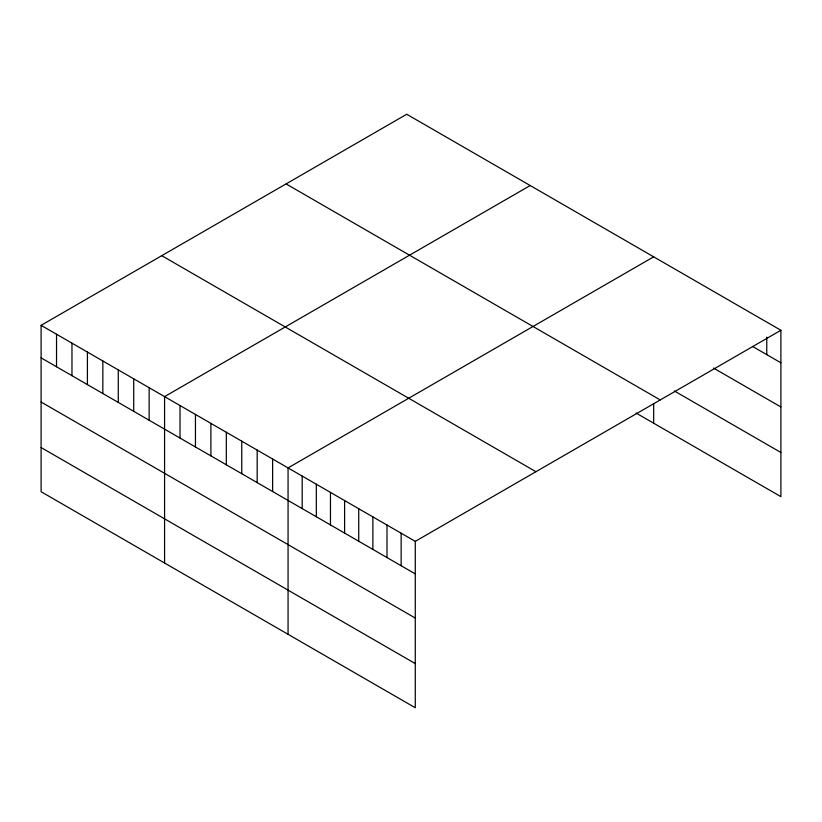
<?xml version="1.0" encoding="UTF-8"?>
<svg xmlns="http://www.w3.org/2000/svg" width="822" height="822" viewBox="0 0 822 822"><rect width="100%" height="100%" fill="white"/><g stroke="black" fill="none" stroke-linecap="round" stroke-linejoin="round"><path stroke-width="1.23" d="M41.1 325.337L415.274 541.369L415.274 707.752L41.1 491.72L41.1 325.337L406.726 114.248L780.9 330.28L780.9 496.663L636.043 413.024M530.2 185.536L164.575 396.625L164.575 563.008M653.675 256.824L288.06 467.913L288.06 634.307M415.274 541.369L780.9 330.28M752.633 346.473L780.9 362.8M713.486 368.05L780.9 406.972M674.338 390.964L780.9 452.49M286.066 183.912L660.241 399.934M161.759 255.683L535.934 471.705M41.1 357.858L415.274 573.89M41.1 402.03L415.274 618.062M41.1 447.548L415.274 663.58M766.762 337.123L766.762 354.642M653.675 403.581L653.675 423.207M401.146 533.211L401.146 565.731M387.008 525.042L387.008 557.563M372.869 516.884L372.869 549.404M358.731 508.726L358.731 541.246M344.603 500.567L344.603 533.088M330.465 492.399L330.465 524.919M316.326 484.24L316.326 516.761M302.188 476.082L302.188 508.602M272.627 459.005L272.627 491.525M257.183 450.096L257.183 482.617M241.75 441.188L241.75 473.708M226.317 432.269L226.317 464.79M210.884 423.361L210.884 455.881M195.451 414.452L195.451 446.973M180.018 405.544L180.018 438.064M149.142 387.717L149.142 420.237M133.709 378.808L133.709 411.329M118.276 369.89L118.276 402.42M102.842 360.981L102.842 393.502M87.409 352.073L87.409 384.593M71.966 343.164L71.966 375.685M56.533 334.246L56.533 366.766"/></g></svg>
